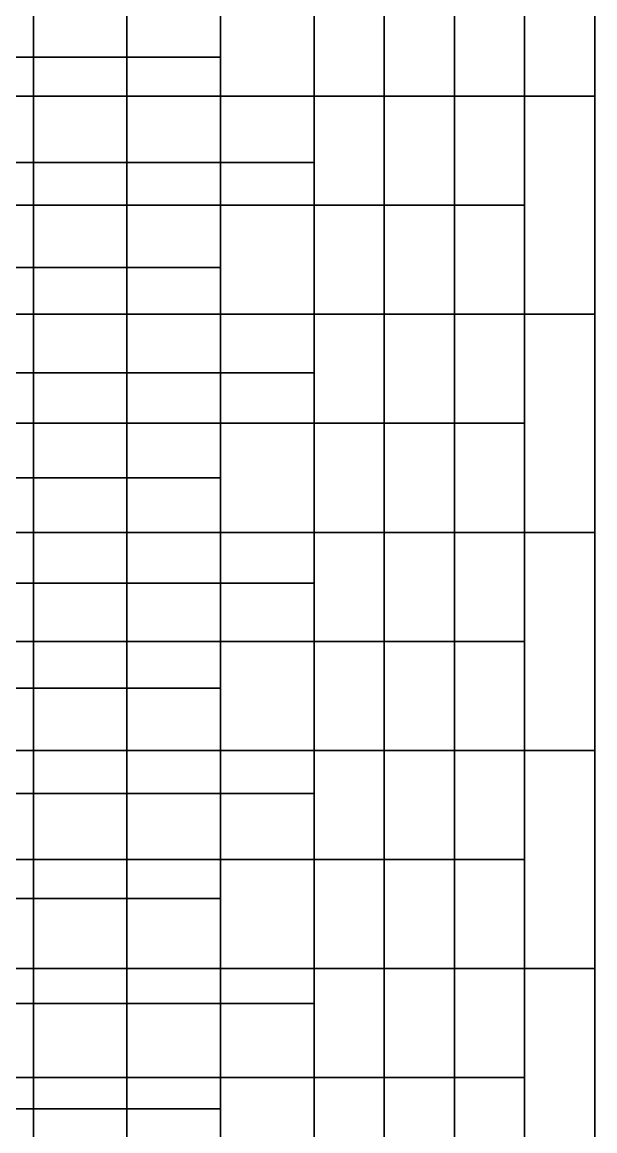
# Model space of a CAD drawing. Extents: x -2.5 to 67.5, y -27.5 to 12.5.
# Drawn here: x 32.4 to 37.5, y -17.7 to -7.81 of the extents above; entities that cross this region are included whole.
import ezdxf

# ---------------------------------------------------------------- set-up
doc = ezdxf.new("R2010")
doc.units = 0
doc.layers.add('M0', color=13, linetype='CONTINUOUS')
doc.layers.add('M2', color=15, linetype='CONTINUOUS')

msp = doc.modelspace()

# ---------------------------------------------------------------- linework, layer by layer
at = {"layer": 'M0', "color": 135}
for points in [[(33.333, -8.472), (31.667, -8.472), (31.667, -6.875), (33.333, -6.875)], [(31.667, -8.472, 1), (33.333, -8.472, 1), (33.333, -6.875, 1), (31.667, -6.875, 1)], [(33.333, -8.472, 1), (33.333, -8.472), (33.333, -6.875), (33.333, -6.875, 1)], [(33.333, -8.472), (33.333, -8.472, 1), (33.333, -6.875, 1), (33.333, -6.875)], [(35, -8.472), (33.333, -8.472), (33.333, -6.875), (35, -6.875)], [(33.333, -8.472, 1), (35, -8.472, 1), (35, -6.875, 1), (33.333, -6.875, 1)], [(35, -8.472, 1), (35, -8.472), (35, -6.875), (35, -6.875, 1)], [(35, -8.472), (35, -8.472, 1), (35, -6.875, 1), (35, -6.875)], [(36.25, -8.472), (35, -8.472), (35, -6.875), (36.25, -6.875)], [(35, -8.472, 1), (36.25, -8.472, 1), (36.25, -6.875, 1), (35, -6.875, 1)], [(36.25, -8.472, 1), (36.25, -8.472), (36.25, -6.875), (36.25, -6.875, 1)], [(36.25, -8.472), (36.25, -8.472, 1), (36.25, -6.875, 1), (36.25, -6.875)], [(37.5, -8.472), (36.25, -8.472), (36.25, -6.875), (37.5, -6.875)], [(36.25, -8.472, 1), (37.5, -8.472, 1), (37.5, -6.875, 1), (36.25, -6.875, 1)], [(37.5, -8.472, 1), (37.5, -8.472), (37.5, -6.875), (37.5, -6.875, 1)], [(30.833, -9.444), (30.833, -7.5), (32.5, -7.5), (32.5, -9.444)], [(30.833, -7.5, 1), (30.833, -9.444, 1), (32.5, -9.444, 1), (32.5, -7.5, 1)], [(32.5, -9.444), (32.5, -7.5), (32.5, -7.5, 1), (32.5, -9.444, 1)], [(32.5, -7.5), (32.5, -9.444), (32.5, -9.444, 1), (32.5, -7.5, 1)], [(32.5, -9.444), (32.5, -7.5), (34.167, -7.5), (34.167, -9.444)], [(32.5, -7.5, 1), (32.5, -9.444, 1), (34.167, -9.444, 1), (34.167, -7.5, 1)], [(34.167, -9.444), (34.167, -7.5), (34.167, -7.5, 1), (34.167, -9.444, 1)], [(34.167, -7.5), (34.167, -9.444), (34.167, -9.444, 1), (34.167, -7.5, 1)], [(34.167, -9.444), (34.167, -7.5), (35.625, -7.5), (35.625, -9.444)], [(34.167, -7.5, 1), (34.167, -9.444, 1), (35.625, -9.444, 1), (35.625, -7.5, 1)], [(35.625, -9.444), (35.625, -7.5), (35.625, -7.5, 1), (35.625, -9.444, 1)], [(35.625, -7.5), (35.625, -9.444), (35.625, -9.444, 1), (35.625, -7.5, 1)], [(35.625, -9.444), (35.625, -7.5), (36.875, -7.5), (36.875, -9.444)], [(35.625, -7.5, 1), (35.625, -9.444, 1), (36.875, -9.444, 1), (36.875, -7.5, 1)], [(36.875, -9.444), (36.875, -7.5), (36.875, -7.5, 1), (36.875, -9.444, 1)], [(33.333, -8.472), (31.667, -8.472), (31.667, -8.472, 1), (33.333, -8.472, 1)], [(33.333, -10.417), (31.667, -10.417), (31.667, -8.472), (33.333, -8.472)], [(31.667, -10.417, 1), (33.333, -10.417, 1), (33.333, -8.472, 1), (31.667, -8.472, 1)], [(31.667, -8.472), (33.333, -8.472), (33.333, -8.472, 1), (31.667, -8.472, 1)], [(33.333, -10.417, 1), (33.333, -10.417), (33.333, -8.472), (33.333, -8.472, 1)], [(35, -8.472), (33.333, -8.472), (33.333, -8.472, 1), (35, -8.472, 1)], [(33.333, -10.417), (33.333, -10.417, 1), (33.333, -8.472, 1), (33.333, -8.472)], [(35, -10.417), (33.333, -10.417), (33.333, -8.472), (35, -8.472)], [(33.333, -10.417, 1), (35, -10.417, 1), (35, -8.472, 1), (33.333, -8.472, 1)], [(33.333, -8.472), (35, -8.472), (35, -8.472, 1), (33.333, -8.472, 1)], [(35, -10.417, 1), (35, -10.417), (35, -8.472), (35, -8.472, 1)], [(36.25, -8.472), (35, -8.472), (35, -8.472, 1), (36.25, -8.472, 1)], [(35, -10.417), (35, -10.417, 1), (35, -8.472, 1), (35, -8.472)], [(36.25, -10.417), (35, -10.417), (35, -8.472), (36.25, -8.472)], [(35, -10.417, 1), (36.25, -10.417, 1), (36.25, -8.472, 1), (35, -8.472, 1)], [(35, -8.472), (36.25, -8.472), (36.25, -8.472, 1), (35, -8.472, 1)], [(36.25, -10.417, 1), (36.25, -10.417), (36.25, -8.472), (36.25, -8.472, 1)], [(37.5, -8.472), (36.25, -8.472), (36.25, -8.472, 1), (37.5, -8.472, 1)], [(36.25, -10.417), (36.25, -10.417, 1), (36.25, -8.472, 1), (36.25, -8.472)], [(37.5, -10.417), (36.25, -10.417), (36.25, -8.472), (37.5, -8.472)], [(36.25, -10.417, 1), (37.5, -10.417, 1), (37.5, -8.472, 1), (36.25, -8.472, 1)], [(36.25, -8.472), (37.5, -8.472), (37.5, -8.472, 1), (36.25, -8.472, 1)], [(37.5, -10.417, 1), (37.5, -10.417), (37.5, -8.472), (37.5, -8.472, 1)], [(30.833, -9.444), (30.833, -9.444, 1), (32.5, -9.444, 1), (32.5, -9.444)], [(30.833, -11.389), (30.833, -9.444), (32.5, -9.444), (32.5, -11.389)], [(30.833, -9.444, 1), (30.833, -11.389, 1), (32.5, -11.389, 1), (32.5, -9.444, 1)], [(30.833, -9.444, 1), (30.833, -9.444), (32.5, -9.444), (32.5, -9.444, 1)], [(32.5, -11.389), (32.5, -9.444), (32.5, -9.444, 1), (32.5, -11.389, 1)], [(32.5, -9.444), (32.5, -11.389), (32.5, -11.389, 1), (32.5, -9.444, 1)], [(32.5, -9.444), (32.5, -9.444, 1), (34.167, -9.444, 1), (34.167, -9.444)], [(32.5, -11.389), (32.5, -9.444), (34.167, -9.444), (34.167, -11.389)], [(32.5, -9.444, 1), (32.5, -11.389, 1), (34.167, -11.389, 1), (34.167, -9.444, 1)], [(32.5, -9.444, 1), (32.5, -9.444), (34.167, -9.444), (34.167, -9.444, 1)], [(34.167, -11.389), (34.167, -9.444), (34.167, -9.444, 1), (34.167, -11.389, 1)], [(34.167, -9.444), (34.167, -11.389), (34.167, -11.389, 1), (34.167, -9.444, 1)], [(34.167, -9.444), (34.167, -9.444, 1), (35.625, -9.444, 1), (35.625, -9.444)], [(34.167, -11.389), (34.167, -9.444), (35.625, -9.444), (35.625, -11.389)], [(34.167, -9.444, 1), (34.167, -11.389, 1), (35.625, -11.389, 1), (35.625, -9.444, 1)], [(34.167, -9.444, 1), (34.167, -9.444), (35.625, -9.444), (35.625, -9.444, 1)], [(35.625, -11.389), (35.625, -9.444), (35.625, -9.444, 1), (35.625, -11.389, 1)], [(35.625, -9.444), (35.625, -11.389), (35.625, -11.389, 1), (35.625, -9.444, 1)], [(35.625, -9.444), (35.625, -9.444, 1), (36.875, -9.444, 1), (36.875, -9.444)], [(35.625, -11.389), (35.625, -9.444), (36.875, -9.444), (36.875, -11.389)], [(35.625, -9.444, 1), (35.625, -11.389, 1), (36.875, -11.389, 1), (36.875, -9.444, 1)], [(35.625, -9.444, 1), (35.625, -9.444), (36.875, -9.444), (36.875, -9.444, 1)], [(36.875, -11.389), (36.875, -9.444), (36.875, -9.444, 1), (36.875, -11.389, 1)], [(33.333, -10.417), (31.667, -10.417), (31.667, -10.417, 1), (33.333, -10.417, 1)], [(33.333, -12.361), (31.667, -12.361), (31.667, -10.417), (33.333, -10.417)], [(31.667, -12.361, 1), (33.333, -12.361, 1), (33.333, -10.417, 1), (31.667, -10.417, 1)], [(31.667, -10.417), (33.333, -10.417), (33.333, -10.417, 1), (31.667, -10.417, 1)], [(33.333, -12.361, 1), (33.333, -12.361), (33.333, -10.417), (33.333, -10.417, 1)], [(35, -10.417), (33.333, -10.417), (33.333, -10.417, 1), (35, -10.417, 1)], [(33.333, -12.361), (33.333, -12.361, 1), (33.333, -10.417, 1), (33.333, -10.417)], [(35, -12.361), (33.333, -12.361), (33.333, -10.417), (35, -10.417)], [(33.333, -12.361, 1), (35, -12.361, 1), (35, -10.417, 1), (33.333, -10.417, 1)], [(33.333, -10.417), (35, -10.417), (35, -10.417, 1), (33.333, -10.417, 1)], [(35, -12.361, 1), (35, -12.361), (35, -10.417), (35, -10.417, 1)], [(36.25, -10.417), (35, -10.417), (35, -10.417, 1), (36.25, -10.417, 1)], [(35, -12.361), (35, -12.361, 1), (35, -10.417, 1), (35, -10.417)], [(36.25, -12.361), (35, -12.361), (35, -10.417), (36.25, -10.417)], [(35, -12.361, 1), (36.25, -12.361, 1), (36.25, -10.417, 1), (35, -10.417, 1)], [(35, -10.417), (36.25, -10.417), (36.25, -10.417, 1), (35, -10.417, 1)], [(36.25, -12.361, 1), (36.25, -12.361), (36.25, -10.417), (36.25, -10.417, 1)], [(37.5, -10.417), (36.25, -10.417), (36.25, -10.417, 1), (37.5, -10.417, 1)], [(36.25, -12.361), (36.25, -12.361, 1), (36.25, -10.417, 1), (36.25, -10.417)], [(37.5, -12.361), (36.25, -12.361), (36.25, -10.417), (37.5, -10.417)], [(36.25, -12.361, 1), (37.5, -12.361, 1), (37.5, -10.417, 1), (36.25, -10.417, 1)], [(36.25, -10.417), (37.5, -10.417), (37.5, -10.417, 1), (36.25, -10.417, 1)], [(37.5, -12.361, 1), (37.5, -12.361), (37.5, -10.417), (37.5, -10.417, 1)], [(30.833, -11.389), (30.833, -11.389, 1), (32.5, -11.389, 1), (32.5, -11.389)], [(30.833, -13.333), (30.833, -11.389), (32.5, -11.389), (32.5, -13.333)], [(30.833, -11.389, 1), (30.833, -13.333, 1), (32.5, -13.333, 1), (32.5, -11.389, 1)], [(30.833, -11.389, 1), (30.833, -11.389), (32.5, -11.389), (32.5, -11.389, 1)], [(32.5, -13.333), (32.5, -11.389), (32.5, -11.389, 1), (32.5, -13.333, 1)], [(32.5, -11.389), (32.5, -13.333), (32.5, -13.333, 1), (32.5, -11.389, 1)], [(32.5, -11.389), (32.5, -11.389, 1), (34.167, -11.389, 1), (34.167, -11.389)], [(32.5, -13.333), (32.5, -11.389), (34.167, -11.389), (34.167, -13.333)], [(32.5, -11.389, 1), (32.5, -13.333, 1), (34.167, -13.333, 1), (34.167, -11.389, 1)], [(32.5, -11.389, 1), (32.5, -11.389), (34.167, -11.389), (34.167, -11.389, 1)], [(34.167, -13.333), (34.167, -11.389), (34.167, -11.389, 1), (34.167, -13.333, 1)], [(34.167, -11.389), (34.167, -13.333), (34.167, -13.333, 1), (34.167, -11.389, 1)], [(34.167, -11.389), (34.167, -11.389, 1), (35.625, -11.389, 1), (35.625, -11.389)], [(34.167, -13.333), (34.167, -11.389), (35.625, -11.389), (35.625, -13.333)], [(34.167, -11.389, 1), (34.167, -13.333, 1), (35.625, -13.333, 1), (35.625, -11.389, 1)], [(34.167, -11.389, 1), (34.167, -11.389), (35.625, -11.389), (35.625, -11.389, 1)], [(35.625, -13.333), (35.625, -11.389), (35.625, -11.389, 1), (35.625, -13.333, 1)], [(35.625, -11.389), (35.625, -13.333), (35.625, -13.333, 1), (35.625, -11.389, 1)], [(35.625, -11.389), (35.625, -11.389, 1), (36.875, -11.389, 1), (36.875, -11.389)], [(35.625, -13.333), (35.625, -11.389), (36.875, -11.389), (36.875, -13.333)], [(35.625, -11.389, 1), (35.625, -13.333, 1), (36.875, -13.333, 1), (36.875, -11.389, 1)], [(35.625, -11.389, 1), (35.625, -11.389), (36.875, -11.389), (36.875, -11.389, 1)], [(36.875, -13.333), (36.875, -11.389), (36.875, -11.389, 1), (36.875, -13.333, 1)], [(33.333, -12.361), (31.667, -12.361), (31.667, -12.361, 1), (33.333, -12.361, 1)], [(33.333, -14.306), (31.667, -14.306), (31.667, -12.361), (33.333, -12.361)], [(31.667, -14.306, 1), (33.333, -14.306, 1), (33.333, -12.361, 1), (31.667, -12.361, 1)], [(31.667, -12.361), (33.333, -12.361), (33.333, -12.361, 1), (31.667, -12.361, 1)], [(33.333, -14.306, 1), (33.333, -14.306), (33.333, -12.361), (33.333, -12.361, 1)], [(35, -12.361), (33.333, -12.361), (33.333, -12.361, 1), (35, -12.361, 1)], [(33.333, -14.306), (33.333, -14.306, 1), (33.333, -12.361, 1), (33.333, -12.361)], [(35, -14.306), (33.333, -14.306), (33.333, -12.361), (35, -12.361)], [(33.333, -14.306, 1), (35, -14.306, 1), (35, -12.361, 1), (33.333, -12.361, 1)], [(33.333, -12.361), (35, -12.361), (35, -12.361, 1), (33.333, -12.361, 1)], [(35, -14.306, 1), (35, -14.306), (35, -12.361), (35, -12.361, 1)], [(36.25, -12.361), (35, -12.361), (35, -12.361, 1), (36.25, -12.361, 1)], [(35, -14.306), (35, -14.306, 1), (35, -12.361, 1), (35, -12.361)], [(36.25, -14.306), (35, -14.306), (35, -12.361), (36.25, -12.361)], [(35, -14.306, 1), (36.25, -14.306, 1), (36.25, -12.361, 1), (35, -12.361, 1)], [(35, -12.361), (36.25, -12.361), (36.25, -12.361, 1), (35, -12.361, 1)], [(36.25, -14.306, 1), (36.25, -14.306), (36.25, -12.361), (36.25, -12.361, 1)], [(37.5, -12.361), (36.25, -12.361), (36.25, -12.361, 1), (37.5, -12.361, 1)], [(36.25, -14.306), (36.25, -14.306, 1), (36.25, -12.361, 1), (36.25, -12.361)], [(37.5, -14.306), (36.25, -14.306), (36.25, -12.361), (37.5, -12.361)], [(36.25, -14.306, 1), (37.5, -14.306, 1), (37.5, -12.361, 1), (36.25, -12.361, 1)], [(36.25, -12.361), (37.5, -12.361), (37.5, -12.361, 1), (36.25, -12.361, 1)], [(37.5, -14.306, 1), (37.5, -14.306), (37.5, -12.361), (37.5, -12.361, 1)], [(30.833, -13.333), (30.833, -13.333, 1), (32.5, -13.333, 1), (32.5, -13.333)], [(30.833, -15.278), (30.833, -13.333), (32.5, -13.333), (32.5, -15.278)], [(30.833, -13.333, 1), (30.833, -15.278, 1), (32.5, -15.278, 1), (32.5, -13.333, 1)], [(30.833, -13.333, 1), (30.833, -13.333), (32.5, -13.333), (32.5, -13.333, 1)], [(32.5, -15.278), (32.5, -13.333), (32.5, -13.333, 1), (32.5, -15.278, 1)], [(32.5, -13.333), (32.5, -15.278), (32.5, -15.278, 1), (32.5, -13.333, 1)], [(32.5, -13.333), (32.5, -13.333, 1), (34.167, -13.333, 1), (34.167, -13.333)], [(32.5, -15.278), (32.5, -13.333), (34.167, -13.333), (34.167, -15.278)], [(32.5, -13.333, 1), (32.5, -15.278, 1), (34.167, -15.278, 1), (34.167, -13.333, 1)], [(32.5, -13.333, 1), (32.5, -13.333), (34.167, -13.333), (34.167, -13.333, 1)], [(34.167, -15.278), (34.167, -13.333), (34.167, -13.333, 1), (34.167, -15.278, 1)], [(34.167, -13.333), (34.167, -15.278), (34.167, -15.278, 1), (34.167, -13.333, 1)], [(34.167, -13.333), (34.167, -13.333, 1), (35.625, -13.333, 1), (35.625, -13.333)], [(34.167, -15.278), (34.167, -13.333), (35.625, -13.333), (35.625, -15.278)], [(34.167, -13.333, 1), (34.167, -15.278, 1), (35.625, -15.278, 1), (35.625, -13.333, 1)], [(34.167, -13.333, 1), (34.167, -13.333), (35.625, -13.333), (35.625, -13.333, 1)], [(35.625, -15.278), (35.625, -13.333), (35.625, -13.333, 1), (35.625, -15.278, 1)], [(35.625, -13.333), (35.625, -15.278), (35.625, -15.278, 1), (35.625, -13.333, 1)], [(35.625, -13.333), (35.625, -13.333, 1), (36.875, -13.333, 1), (36.875, -13.333)], [(35.625, -15.278), (35.625, -13.333), (36.875, -13.333), (36.875, -15.278)], [(35.625, -13.333, 1), (35.625, -15.278, 1), (36.875, -15.278, 1), (36.875, -13.333, 1)], [(35.625, -13.333, 1), (35.625, -13.333), (36.875, -13.333), (36.875, -13.333, 1)], [(36.875, -15.278), (36.875, -13.333), (36.875, -13.333, 1), (36.875, -15.278, 1)], [(33.333, -14.306), (31.667, -14.306), (31.667, -14.306, 1), (33.333, -14.306, 1)], [(33.333, -16.25), (31.667, -16.25), (31.667, -14.306), (33.333, -14.306)], [(31.667, -16.25, 1), (33.333, -16.25, 1), (33.333, -14.306, 1), (31.667, -14.306, 1)], [(31.667, -14.306), (33.333, -14.306), (33.333, -14.306, 1), (31.667, -14.306, 1)], [(33.333, -16.25, 1), (33.333, -16.25), (33.333, -14.306), (33.333, -14.306, 1)], [(35, -14.306), (33.333, -14.306), (33.333, -14.306, 1), (35, -14.306, 1)], [(33.333, -16.25), (33.333, -16.25, 1), (33.333, -14.306, 1), (33.333, -14.306)], [(35, -16.25), (33.333, -16.25), (33.333, -14.306), (35, -14.306)], [(33.333, -16.25, 1), (35, -16.25, 1), (35, -14.306, 1), (33.333, -14.306, 1)], [(33.333, -14.306), (35, -14.306), (35, -14.306, 1), (33.333, -14.306, 1)], [(35, -16.25, 1), (35, -16.25), (35, -14.306), (35, -14.306, 1)], [(36.25, -14.306), (35, -14.306), (35, -14.306, 1), (36.25, -14.306, 1)], [(35, -16.25), (35, -16.25, 1), (35, -14.306, 1), (35, -14.306)], [(36.25, -16.25), (35, -16.25), (35, -14.306), (36.25, -14.306)], [(35, -16.25, 1), (36.25, -16.25, 1), (36.25, -14.306, 1), (35, -14.306, 1)], [(35, -14.306), (36.25, -14.306), (36.25, -14.306, 1), (35, -14.306, 1)], [(36.25, -16.25, 1), (36.25, -16.25), (36.25, -14.306), (36.25, -14.306, 1)], [(37.5, -14.306), (36.25, -14.306), (36.25, -14.306, 1), (37.5, -14.306, 1)], [(36.25, -16.25), (36.25, -16.25, 1), (36.25, -14.306, 1), (36.25, -14.306)], [(37.5, -16.25), (36.25, -16.25), (36.25, -14.306), (37.5, -14.306)], [(36.25, -16.25, 1), (37.5, -16.25, 1), (37.5, -14.306, 1), (36.25, -14.306, 1)], [(36.25, -14.306), (37.5, -14.306), (37.5, -14.306, 1), (36.25, -14.306, 1)], [(37.5, -16.25, 1), (37.5, -16.25), (37.5, -14.306), (37.5, -14.306, 1)], [(30.833, -15.278), (30.833, -15.278, 1), (32.5, -15.278, 1), (32.5, -15.278)], [(30.833, -17.222), (30.833, -15.278), (32.5, -15.278), (32.5, -17.222)], [(30.833, -15.278, 1), (30.833, -17.222, 1), (32.5, -17.222, 1), (32.5, -15.278, 1)], [(30.833, -15.278, 1), (30.833, -15.278), (32.5, -15.278), (32.5, -15.278, 1)], [(32.5, -17.222), (32.5, -15.278), (32.5, -15.278, 1), (32.5, -17.222, 1)], [(32.5, -15.278), (32.5, -17.222), (32.5, -17.222, 1), (32.5, -15.278, 1)], [(32.5, -15.278), (32.5, -15.278, 1), (34.167, -15.278, 1), (34.167, -15.278)], [(32.5, -17.222), (32.5, -15.278), (34.167, -15.278), (34.167, -17.222)], [(32.5, -15.278, 1), (32.5, -17.222, 1), (34.167, -17.222, 1), (34.167, -15.278, 1)], [(32.5, -15.278, 1), (32.5, -15.278), (34.167, -15.278), (34.167, -15.278, 1)], [(34.167, -17.222), (34.167, -15.278), (34.167, -15.278, 1), (34.167, -17.222, 1)], [(34.167, -15.278), (34.167, -17.222), (34.167, -17.222, 1), (34.167, -15.278, 1)], [(34.167, -15.278), (34.167, -15.278, 1), (35.625, -15.278, 1), (35.625, -15.278)], [(34.167, -17.222), (34.167, -15.278), (35.625, -15.278), (35.625, -17.222)], [(34.167, -15.278, 1), (34.167, -17.222, 1), (35.625, -17.222, 1), (35.625, -15.278, 1)], [(34.167, -15.278, 1), (34.167, -15.278), (35.625, -15.278), (35.625, -15.278, 1)], [(35.625, -17.222), (35.625, -15.278), (35.625, -15.278, 1), (35.625, -17.222, 1)], [(35.625, -15.278), (35.625, -17.222), (35.625, -17.222, 1), (35.625, -15.278, 1)], [(35.625, -15.278), (35.625, -15.278, 1), (36.875, -15.278, 1), (36.875, -15.278)], [(35.625, -17.222), (35.625, -15.278), (36.875, -15.278), (36.875, -17.222)], [(35.625, -15.278, 1), (35.625, -17.222, 1), (36.875, -17.222, 1), (36.875, -15.278, 1)], [(35.625, -15.278, 1), (35.625, -15.278), (36.875, -15.278), (36.875, -15.278, 1)], [(36.875, -17.222), (36.875, -15.278), (36.875, -15.278, 1), (36.875, -17.222, 1)], [(33.333, -16.25), (31.667, -16.25), (31.667, -16.25, 1), (33.333, -16.25, 1)], [(33.333, -18.194), (31.667, -18.194), (31.667, -16.25), (33.333, -16.25)], [(31.667, -18.194, 1), (33.333, -18.194, 1), (33.333, -16.25, 1), (31.667, -16.25, 1)], [(31.667, -16.25), (33.333, -16.25), (33.333, -16.25, 1), (31.667, -16.25, 1)], [(33.333, -18.194, 1), (33.333, -18.194), (33.333, -16.25), (33.333, -16.25, 1)], [(35, -16.25), (33.333, -16.25), (33.333, -16.25, 1), (35, -16.25, 1)], [(33.333, -18.194), (33.333, -18.194, 1), (33.333, -16.25, 1), (33.333, -16.25)], [(35, -18.194), (33.333, -18.194), (33.333, -16.25), (35, -16.25)], [(33.333, -18.194, 1), (35, -18.194, 1), (35, -16.25, 1), (33.333, -16.25, 1)], [(33.333, -16.25), (35, -16.25), (35, -16.25, 1), (33.333, -16.25, 1)], [(35, -18.194, 1), (35, -18.194), (35, -16.25), (35, -16.25, 1)], [(36.25, -16.25), (35, -16.25), (35, -16.25, 1), (36.25, -16.25, 1)], [(35, -18.194), (35, -18.194, 1), (35, -16.25, 1), (35, -16.25)], [(36.25, -18.194), (35, -18.194), (35, -16.25), (36.25, -16.25)], [(35, -18.194, 1), (36.25, -18.194, 1), (36.25, -16.25, 1), (35, -16.25, 1)], [(35, -16.25), (36.25, -16.25), (36.25, -16.25, 1), (35, -16.25, 1)], [(36.25, -18.194, 1), (36.25, -18.194), (36.25, -16.25), (36.25, -16.25, 1)], [(37.5, -16.25), (36.25, -16.25), (36.25, -16.25, 1), (37.5, -16.25, 1)], [(36.25, -18.194), (36.25, -18.194, 1), (36.25, -16.25, 1), (36.25, -16.25)], [(37.5, -18.194), (36.25, -18.194), (36.25, -16.25), (37.5, -16.25)], [(36.25, -18.194, 1), (37.5, -18.194, 1), (37.5, -16.25, 1), (36.25, -16.25, 1)], [(36.25, -16.25), (37.5, -16.25), (37.5, -16.25, 1), (36.25, -16.25, 1)], [(37.5, -18.194, 1), (37.5, -18.194), (37.5, -16.25), (37.5, -16.25, 1)], [(30.833, -17.222), (30.833, -17.222, 1), (32.5, -17.222, 1), (32.5, -17.222)], [(30.833, -19.167), (30.833, -17.222), (32.5, -17.222), (32.5, -19.167)], [(30.833, -17.222, 1), (30.833, -19.167, 1), (32.5, -19.167, 1), (32.5, -17.222, 1)], [(30.833, -17.222, 1), (30.833, -17.222), (32.5, -17.222), (32.5, -17.222, 1)], [(32.5, -19.167), (32.5, -17.222), (32.5, -17.222, 1), (32.5, -19.167, 1)], [(32.5, -17.222), (32.5, -19.167), (32.5, -19.167, 1), (32.5, -17.222, 1)], [(32.5, -17.222), (32.5, -17.222, 1), (34.167, -17.222, 1), (34.167, -17.222)], [(32.5, -19.167), (32.5, -17.222), (34.167, -17.222), (34.167, -19.167)], [(32.5, -17.222, 1), (32.5, -19.167, 1), (34.167, -19.167, 1), (34.167, -17.222, 1)], [(32.5, -17.222, 1), (32.5, -17.222), (34.167, -17.222), (34.167, -17.222, 1)], [(34.167, -19.167), (34.167, -17.222), (34.167, -17.222, 1), (34.167, -19.167, 1)], [(34.167, -17.222), (34.167, -19.167), (34.167, -19.167, 1), (34.167, -17.222, 1)], [(34.167, -17.222), (34.167, -17.222, 1), (35.625, -17.222, 1), (35.625, -17.222)], [(34.167, -19.167), (34.167, -17.222), (35.625, -17.222), (35.625, -19.167)], [(34.167, -17.222, 1), (34.167, -19.167, 1), (35.625, -19.167, 1), (35.625, -17.222, 1)], [(34.167, -17.222, 1), (34.167, -17.222), (35.625, -17.222), (35.625, -17.222, 1)], [(35.625, -19.167), (35.625, -17.222), (35.625, -17.222, 1), (35.625, -19.167, 1)], [(35.625, -17.222), (35.625, -19.167), (35.625, -19.167, 1), (35.625, -17.222, 1)], [(35.625, -17.222), (35.625, -17.222, 1), (36.875, -17.222, 1), (36.875, -17.222)], [(35.625, -19.167), (35.625, -17.222), (36.875, -17.222), (36.875, -19.167)], [(35.625, -17.222, 1), (35.625, -19.167, 1), (36.875, -19.167, 1), (36.875, -17.222, 1)], [(35.625, -17.222, 1), (35.625, -17.222), (36.875, -17.222), (36.875, -17.222, 1)], [(36.875, -19.167), (36.875, -17.222), (36.875, -17.222, 1), (36.875, -19.167, 1)]]:
    msp.add_3dface(points, dxfattribs=at)
at = {"layer": 'M2', "color": 182}
for points in [[(30.833, -8.125, 3.25), (30.833, -6.25, 3.25), (32.5, -6.25, 3.25), (32.5, -8.125, 3.25)], [(30.833, -6.25, 5), (30.833, -8.125, 5), (32.5, -8.125, 5), (32.5, -6.25, 5)], [(32.5, -8.125, 3.25), (32.5, -6.25, 3.25), (32.5, -6.25, 5), (32.5, -8.125, 5)], [(32.5, -6.25, 3.25), (32.5, -8.125, 3.25), (32.5, -8.125, 5), (32.5, -6.25, 5)], [(32.5, -8.125, 3.25), (32.5, -6.25, 3.25), (34.167, -6.25, 3.25), (34.167, -8.125, 3.25)], [(32.5, -6.25, 5), (32.5, -8.125, 5), (34.167, -8.125, 5), (34.167, -6.25, 5)], [(34.167, -8.125, 3.25), (34.167, -6.25, 3.25), (34.167, -6.25, 5), (34.167, -8.125, 5)], [(33.333, -9.0625, 3.25), (31.667, -9.0625, 3.25), (31.667, -7.1875, 3.25), (33.333, -7.1875, 3.25)], [(31.667, -9.0625, 5), (33.333, -9.0625, 5), (33.333, -7.1875, 5), (31.667, -7.1875, 5)], [(33.333, -9.0625, 5), (33.333, -9.0625, 3.25), (33.333, -7.1875, 3.25), (33.333, -7.1875, 5)], [(33.333, -9.0625, 3.25), (33.333, -9.0625, 5), (33.333, -7.1875, 5), (33.333, -7.1875, 3.25)], [(35, -9.0625, 3.25), (33.333, -9.0625, 3.25), (33.333, -7.1875, 3.25), (35, -7.1875, 3.25)], [(33.333, -9.0625, 5), (35, -9.0625, 5), (35, -7.1875, 5), (33.333, -7.1875, 5)], [(35, -9.0625, 5), (35, -9.0625, 3.25), (35, -7.1875, 3.25), (35, -7.1875, 5)], [(30.833, -8.125, 3.25), (30.833, -8.125, 5), (32.5, -8.125, 5), (32.5, -8.125, 3.25)], [(30.833, -10, 3.25), (30.833, -8.125, 3.25), (32.5, -8.125, 3.25), (32.5, -10, 3.25)], [(30.833, -8.125, 5), (30.833, -10, 5), (32.5, -10, 5), (32.5, -8.125, 5)], [(30.833, -8.125, 5), (30.833, -8.125, 3.25), (32.5, -8.125, 3.25), (32.5, -8.125, 5)], [(32.5, -10, 3.25), (32.5, -8.125, 3.25), (32.5, -8.125, 5), (32.5, -10, 5)], [(32.5, -8.125, 3.25), (32.5, -10, 3.25), (32.5, -10, 5), (32.5, -8.125, 5)], [(32.5, -8.125, 3.25), (32.5, -8.125, 5), (34.167, -8.125, 5), (34.167, -8.125, 3.25)], [(32.5, -10, 3.25), (32.5, -8.125, 3.25), (34.167, -8.125, 3.25), (34.167, -10, 3.25)], [(32.5, -8.125, 5), (32.5, -10, 5), (34.167, -10, 5), (34.167, -8.125, 5)], [(32.5, -8.125, 5), (32.5, -8.125, 3.25), (34.167, -8.125, 3.25), (34.167, -8.125, 5)], [(34.167, -10, 3.25), (34.167, -8.125, 3.25), (34.167, -8.125, 5), (34.167, -10, 5)], [(33.333, -9.0625, 3.25), (31.667, -9.0625, 3.25), (31.667, -9.0625, 5), (33.333, -9.0625, 5)], [(33.333, -10.938, 3.25), (31.667, -10.938, 3.25), (31.667, -9.0625, 3.25), (33.333, -9.0625, 3.25)], [(31.667, -10.938, 5), (33.333, -10.938, 5), (33.333, -9.0625, 5), (31.667, -9.0625, 5)], [(31.667, -9.0625, 3.25), (33.333, -9.0625, 3.25), (33.333, -9.0625, 5), (31.667, -9.0625, 5)], [(33.333, -10.938, 5), (33.333, -10.938, 3.25), (33.333, -9.0625, 3.25), (33.333, -9.0625, 5)], [(35, -9.0625, 3.25), (33.333, -9.0625, 3.25), (33.333, -9.0625, 5), (35, -9.0625, 5)], [(33.333, -10.938, 3.25), (33.333, -10.938, 5), (33.333, -9.0625, 5), (33.333, -9.0625, 3.25)], [(35, -10.938, 3.25), (33.333, -10.938, 3.25), (33.333, -9.0625, 3.25), (35, -9.0625, 3.25)], [(33.333, -10.938, 5), (35, -10.938, 5), (35, -9.0625, 5), (33.333, -9.0625, 5)], [(33.333, -9.0625, 3.25), (35, -9.0625, 3.25), (35, -9.0625, 5), (33.333, -9.0625, 5)], [(35, -10.938, 5), (35, -10.938, 3.25), (35, -9.0625, 3.25), (35, -9.0625, 5)], [(30.833, -10, 3.25), (30.833, -10, 5), (32.5, -10, 5), (32.5, -10, 3.25)], [(30.833, -11.875, 3.25), (30.833, -10, 3.25), (32.5, -10, 3.25), (32.5, -11.875, 3.25)], [(30.833, -10, 5), (30.833, -11.875, 5), (32.5, -11.875, 5), (32.5, -10, 5)], [(30.833, -10, 5), (30.833, -10, 3.25), (32.5, -10, 3.25), (32.5, -10, 5)], [(32.5, -11.875, 3.25), (32.5, -10, 3.25), (32.5, -10, 5), (32.5, -11.875, 5)], [(32.5, -10, 3.25), (32.5, -11.875, 3.25), (32.5, -11.875, 5), (32.5, -10, 5)], [(32.5, -10, 3.25), (32.5, -10, 5), (34.167, -10, 5), (34.167, -10, 3.25)], [(32.5, -11.875, 3.25), (32.5, -10, 3.25), (34.167, -10, 3.25), (34.167, -11.875, 3.25)], [(32.5, -10, 5), (32.5, -11.875, 5), (34.167, -11.875, 5), (34.167, -10, 5)], [(32.5, -10, 5), (32.5, -10, 3.25), (34.167, -10, 3.25), (34.167, -10, 5)], [(34.167, -11.875, 3.25), (34.167, -10, 3.25), (34.167, -10, 5), (34.167, -11.875, 5)], [(33.333, -10.938, 3.25), (31.667, -10.938, 3.25), (31.667, -10.938, 5), (33.333, -10.938, 5)], [(33.333, -12.813, 3.25), (31.667, -12.813, 3.25), (31.667, -10.938, 3.25), (33.333, -10.938, 3.25)], [(31.667, -12.813, 5), (33.333, -12.813, 5), (33.333, -10.938, 5), (31.667, -10.938, 5)], [(31.667, -10.938, 3.25), (33.333, -10.938, 3.25), (33.333, -10.938, 5), (31.667, -10.938, 5)], [(33.333, -12.813, 5), (33.333, -12.813, 3.25), (33.333, -10.938, 3.25), (33.333, -10.938, 5)], [(35, -10.938, 3.25), (33.333, -10.938, 3.25), (33.333, -10.938, 5), (35, -10.938, 5)], [(33.333, -12.813, 3.25), (33.333, -12.813, 5), (33.333, -10.938, 5), (33.333, -10.938, 3.25)], [(35, -12.813, 3.25), (33.333, -12.813, 3.25), (33.333, -10.938, 3.25), (35, -10.938, 3.25)], [(33.333, -12.813, 5), (35, -12.813, 5), (35, -10.938, 5), (33.333, -10.938, 5)], [(33.333, -10.938, 3.25), (35, -10.938, 3.25), (35, -10.938, 5), (33.333, -10.938, 5)], [(35, -12.813, 5), (35, -12.813, 3.25), (35, -10.938, 3.25), (35, -10.938, 5)], [(30.833, -11.875, 3.25), (30.833, -11.875, 5), (32.5, -11.875, 5), (32.5, -11.875, 3.25)], [(30.833, -13.75, 3.25), (30.833, -11.875, 3.25), (32.5, -11.875, 3.25), (32.5, -13.75, 3.25)], [(30.833, -11.875, 5), (30.833, -13.75, 5), (32.5, -13.75, 5), (32.5, -11.875, 5)], [(30.833, -11.875, 5), (30.833, -11.875, 3.25), (32.5, -11.875, 3.25), (32.5, -11.875, 5)], [(32.5, -13.75, 3.25), (32.5, -11.875, 3.25), (32.5, -11.875, 5), (32.5, -13.75, 5)], [(32.5, -11.875, 3.25), (32.5, -13.75, 3.25), (32.5, -13.75, 5), (32.5, -11.875, 5)], [(32.5, -11.875, 3.25), (32.5, -11.875, 5), (34.167, -11.875, 5), (34.167, -11.875, 3.25)], [(32.5, -13.75, 3.25), (32.5, -11.875, 3.25), (34.167, -11.875, 3.25), (34.167, -13.75, 3.25)], [(32.5, -11.875, 5), (32.5, -13.75, 5), (34.167, -13.75, 5), (34.167, -11.875, 5)], [(32.5, -11.875, 5), (32.5, -11.875, 3.25), (34.167, -11.875, 3.25), (34.167, -11.875, 5)], [(34.167, -13.75, 3.25), (34.167, -11.875, 3.25), (34.167, -11.875, 5), (34.167, -13.75, 5)], [(33.333, -12.813, 3.25), (31.667, -12.813, 3.25), (31.667, -12.813, 5), (33.333, -12.813, 5)], [(33.333, -14.688, 3.25), (31.667, -14.688, 3.25), (31.667, -12.813, 3.25), (33.333, -12.813, 3.25)], [(31.667, -14.688, 5), (33.333, -14.688, 5), (33.333, -12.813, 5), (31.667, -12.813, 5)], [(31.667, -12.813, 3.25), (33.333, -12.813, 3.25), (33.333, -12.813, 5), (31.667, -12.813, 5)], [(33.333, -14.688, 5), (33.333, -14.688, 3.25), (33.333, -12.813, 3.25), (33.333, -12.813, 5)], [(35, -12.813, 3.25), (33.333, -12.813, 3.25), (33.333, -12.813, 5), (35, -12.813, 5)], [(33.333, -14.688, 3.25), (33.333, -14.688, 5), (33.333, -12.813, 5), (33.333, -12.813, 3.25)], [(35, -14.688, 3.25), (33.333, -14.688, 3.25), (33.333, -12.813, 3.25), (35, -12.813, 3.25)], [(33.333, -14.688, 5), (35, -14.688, 5), (35, -12.813, 5), (33.333, -12.813, 5)], [(33.333, -12.813, 3.25), (35, -12.813, 3.25), (35, -12.813, 5), (33.333, -12.813, 5)], [(35, -14.688, 5), (35, -14.688, 3.25), (35, -12.813, 3.25), (35, -12.813, 5)], [(30.833, -13.75, 3.25), (30.833, -13.75, 5), (32.5, -13.75, 5), (32.5, -13.75, 3.25)], [(30.833, -15.625, 3.25), (30.833, -13.75, 3.25), (32.5, -13.75, 3.25), (32.5, -15.625, 3.25)], [(30.833, -13.75, 5), (30.833, -15.625, 5), (32.5, -15.625, 5), (32.5, -13.75, 5)], [(30.833, -13.75, 5), (30.833, -13.75, 3.25), (32.5, -13.75, 3.25), (32.5, -13.75, 5)], [(32.5, -15.625, 3.25), (32.5, -13.75, 3.25), (32.5, -13.75, 5), (32.5, -15.625, 5)], [(32.5, -13.75, 3.25), (32.5, -15.625, 3.25), (32.5, -15.625, 5), (32.5, -13.75, 5)], [(32.5, -13.75, 3.25), (32.5, -13.75, 5), (34.167, -13.75, 5), (34.167, -13.75, 3.25)], [(32.5, -15.625, 3.25), (32.5, -13.75, 3.25), (34.167, -13.75, 3.25), (34.167, -15.625, 3.25)], [(32.5, -13.75, 5), (32.5, -15.625, 5), (34.167, -15.625, 5), (34.167, -13.75, 5)], [(32.5, -13.75, 5), (32.5, -13.75, 3.25), (34.167, -13.75, 3.25), (34.167, -13.75, 5)], [(34.167, -15.625, 3.25), (34.167, -13.75, 3.25), (34.167, -13.75, 5), (34.167, -15.625, 5)], [(33.333, -14.688, 3.25), (31.667, -14.688, 3.25), (31.667, -14.688, 5), (33.333, -14.688, 5)], [(33.333, -16.563, 3.25), (31.667, -16.563, 3.25), (31.667, -14.688, 3.25), (33.333, -14.688, 3.25)], [(31.667, -16.563, 5), (33.333, -16.563, 5), (33.333, -14.688, 5), (31.667, -14.688, 5)], [(31.667, -14.688, 3.25), (33.333, -14.688, 3.25), (33.333, -14.688, 5), (31.667, -14.688, 5)], [(33.333, -16.563, 5), (33.333, -16.563, 3.25), (33.333, -14.688, 3.25), (33.333, -14.688, 5)], [(35, -14.688, 3.25), (33.333, -14.688, 3.25), (33.333, -14.688, 5), (35, -14.688, 5)], [(33.333, -16.563, 3.25), (33.333, -16.563, 5), (33.333, -14.688, 5), (33.333, -14.688, 3.25)], [(35, -16.563, 3.25), (33.333, -16.563, 3.25), (33.333, -14.688, 3.25), (35, -14.688, 3.25)], [(33.333, -16.563, 5), (35, -16.563, 5), (35, -14.688, 5), (33.333, -14.688, 5)], [(33.333, -14.688, 3.25), (35, -14.688, 3.25), (35, -14.688, 5), (33.333, -14.688, 5)], [(35, -16.563, 5), (35, -16.563, 3.25), (35, -14.688, 3.25), (35, -14.688, 5)], [(30.833, -15.625, 3.25), (30.833, -15.625, 5), (32.5, -15.625, 5), (32.5, -15.625, 3.25)], [(30.833, -17.5, 3.25), (30.833, -15.625, 3.25), (32.5, -15.625, 3.25), (32.5, -17.5, 3.25)], [(30.833, -15.625, 5), (30.833, -17.5, 5), (32.5, -17.5, 5), (32.5, -15.625, 5)], [(30.833, -15.625, 5), (30.833, -15.625, 3.25), (32.5, -15.625, 3.25), (32.5, -15.625, 5)], [(32.5, -17.5, 3.25), (32.5, -15.625, 3.25), (32.5, -15.625, 5), (32.5, -17.5, 5)], [(32.5, -15.625, 3.25), (32.5, -17.5, 3.25), (32.5, -17.5, 5), (32.5, -15.625, 5)], [(32.5, -15.625, 3.25), (32.5, -15.625, 5), (34.167, -15.625, 5), (34.167, -15.625, 3.25)], [(32.5, -17.5, 3.25), (32.5, -15.625, 3.25), (34.167, -15.625, 3.25), (34.167, -17.5, 3.25)], [(32.5, -15.625, 5), (32.5, -17.5, 5), (34.167, -17.5, 5), (34.167, -15.625, 5)], [(32.5, -15.625, 5), (32.5, -15.625, 3.25), (34.167, -15.625, 3.25), (34.167, -15.625, 5)], [(34.167, -17.5, 3.25), (34.167, -15.625, 3.25), (34.167, -15.625, 5), (34.167, -17.5, 5)], [(33.333, -16.563, 3.25), (31.667, -16.563, 3.25), (31.667, -16.563, 5), (33.333, -16.563, 5)], [(33.333, -18.438, 3.25), (31.667, -18.438, 3.25), (31.667, -16.563, 3.25), (33.333, -16.563, 3.25)], [(31.667, -18.438, 5), (33.333, -18.438, 5), (33.333, -16.563, 5), (31.667, -16.563, 5)], [(31.667, -16.563, 3.25), (33.333, -16.563, 3.25), (33.333, -16.563, 5), (31.667, -16.563, 5)], [(33.333, -18.438, 5), (33.333, -18.438, 3.25), (33.333, -16.563, 3.25), (33.333, -16.563, 5)], [(35, -16.563, 3.25), (33.333, -16.563, 3.25), (33.333, -16.563, 5), (35, -16.563, 5)], [(33.333, -18.438, 3.25), (33.333, -18.438, 5), (33.333, -16.563, 5), (33.333, -16.563, 3.25)], [(35, -18.438, 3.25), (33.333, -18.438, 3.25), (33.333, -16.563, 3.25), (35, -16.563, 3.25)], [(33.333, -18.438, 5), (35, -18.438, 5), (35, -16.563, 5), (33.333, -16.563, 5)], [(33.333, -16.563, 3.25), (35, -16.563, 3.25), (35, -16.563, 5), (33.333, -16.563, 5)], [(35, -18.438, 5), (35, -18.438, 3.25), (35, -16.563, 3.25), (35, -16.563, 5)], [(30.833, -17.5, 3.25), (30.833, -17.5, 5), (32.5, -17.5, 5), (32.5, -17.5, 3.25)], [(30.833, -19.375, 3.25), (30.833, -17.5, 3.25), (32.5, -17.5, 3.25), (32.5, -19.375, 3.25)], [(30.833, -17.5, 5), (30.833, -19.375, 5), (32.5, -19.375, 5), (32.5, -17.5, 5)], [(30.833, -17.5, 5), (30.833, -17.5, 3.25), (32.5, -17.5, 3.25), (32.5, -17.5, 5)], [(32.5, -19.375, 3.25), (32.5, -17.5, 3.25), (32.5, -17.5, 5), (32.5, -19.375, 5)], [(32.5, -17.5, 3.25), (32.5, -19.375, 3.25), (32.5, -19.375, 5), (32.5, -17.5, 5)], [(32.5, -17.5, 3.25), (32.5, -17.5, 5), (34.167, -17.5, 5), (34.167, -17.5, 3.25)], [(32.5, -19.375, 3.25), (32.5, -17.5, 3.25), (34.167, -17.5, 3.25), (34.167, -19.375, 3.25)], [(32.5, -17.5, 5), (32.5, -19.375, 5), (34.167, -19.375, 5), (34.167, -17.5, 5)], [(32.5, -17.5, 5), (32.5, -17.5, 3.25), (34.167, -17.5, 3.25), (34.167, -17.5, 5)], [(34.167, -19.375, 3.25), (34.167, -17.5, 3.25), (34.167, -17.5, 5), (34.167, -19.375, 5)]]:
    msp.add_3dface(points, dxfattribs=at)

doc.saveas('drawing.dxf')
